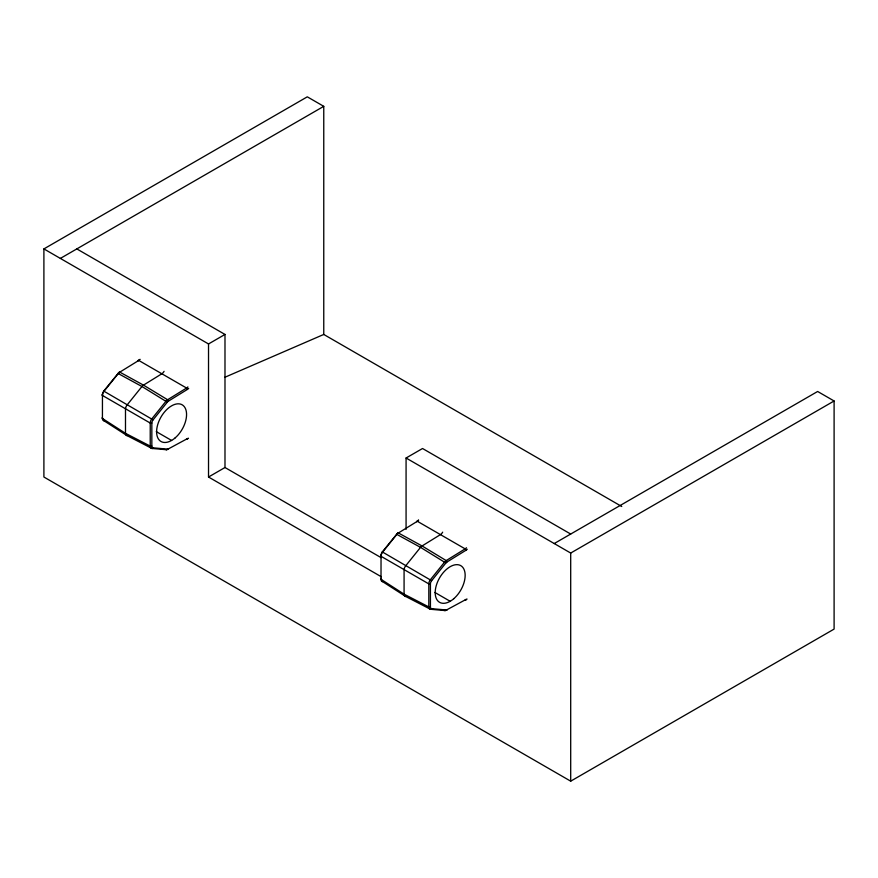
<?xml version="1.0" encoding="UTF-8"?>
<svg xmlns="http://www.w3.org/2000/svg" width="878" height="878" viewBox="0 0 878 878"><rect width="100%" height="100%" fill="white"/><g stroke="black" fill="none" stroke-linecap="round" stroke-linejoin="round"><path stroke-width="1.32" d="M103.571 391.489L103.593 391.456A3.578 2.063 -60 0 0 102.452 394.518A1.163 0.669 0 0 0 102.43 395.451L150.226 423.053A1.163 0.669 0 0 0 151.839 423.031A3.49 2.008 -60 0 1 153.079 419.849L167.292 402.168A3.479 2.008 -60 0 1 168.433 401.125L187.387 389.426A5.806 3.347 -60 0 0 188.682 388.383M382.16 552.328L382.182 552.295A3.578 2.063 -60 0 0 381.041 555.357M168.433 401.125A1.163 0.648 58.3 0 0 167.61 399.742L143.476 385.124L119.814 372.14A1.163 0.648 58.3 0 0 119.046 372.612A3.49 2.019 -60 0 0 117.904 373.655L103.615 391.215M430.429 583.87A1.163 0.669 0 0 1 428.815 583.892L381.008 556.29A1.163 0.669 0 0 1 381.041 555.357L381.008 579.326A4.653 2.689 -59.4 0 0 382.654 581.675L405.724 596.502L430.461 609.266L444.674 610.539A4.664 2.711 -60.6 0 0 446.2 610.155A1.163 0.691 61.8 0 0 447.023 609.65A3.479 2.008 -60 0 1 445.87 609.936L431.658 608.663A3.49 2.008 -60 0 1 430.429 606.907L430.429 583.87A3.49 2.008 -60 0 1 431.658 580.687L445.87 563.007A3.479 2.008 -60 0 1 447.023 561.964A1.163 0.648 58.3 0 0 446.2 560.581L422.066 545.962L398.403 532.979A1.163 0.648 58.3 0 0 397.635 533.451A3.49 2.019 -60 0 0 396.483 534.493L382.204 552.053M119.046 372.612L138.757 360.441A4.653 2.645 -60 0 0 140.063 359.311M397.635 533.451L417.346 521.28A4.653 2.645 -60 0 0 418.641 520.149M447.023 561.964L465.966 550.265A5.806 3.347 -60 0 0 467.261 549.222M554.237 543.548L817.637 391.478L834.1 400.983L834.1 629.087L570.7 781.168L43.9 477.017L43.9 248.913L307.3 96.832L323.762 106.337L323.762 334.452L621.745 506.496M60.362 258.417L323.762 106.337M43.9 248.913L208.525 343.956L224.987 334.452L224.987 467.513L381.14 557.662M208.525 343.956L208.525 477.017L224.987 467.513M406.075 529.346L406.075 458.009L422.537 448.504L570.7 534.043M406.075 458.009L570.7 553.052L834.1 400.983M102.452 394.518L102.43 418.488A4.653 2.689 -59.4 0 0 104.076 420.825L127.134 435.664L151.872 448.428L166.085 449.69A4.664 2.711 -60.6 0 0 167.61 449.316L187.387 438.638A5.806 3.358 -60 0 1 188.155 438.309L188.496 438.221M446.2 610.155L465.966 599.476A5.806 3.358 -60 0 1 466.745 599.147L467.085 599.059M224.735 377.331L323.762 334.452M102.452 417.555A1.163 0.669 0 0 0 102.43 418.488L125.488 433.326L150.226 446.09A4.653 2.678 -60.6 0 0 151.872 448.428A1.163 0.922 -84.9 0 0 153.079 447.824L167.292 449.097A3.479 2.008 -60 0 0 168.433 448.812A1.163 0.691 61.8 0 1 167.61 449.316M117.915 373.38L141.951 386.507L167.292 402.168M103.703 391.061L153.079 419.849M396.505 534.219L420.529 547.356L445.87 563.007M382.292 551.9L431.658 580.698M76.825 248.913L224.987 334.452M156.295 431.625L171.583 440.449M434.884 592.463L450.173 601.287M208.525 477.017L381.239 576.725M570.7 553.052L570.7 781.168M151.839 423.031L151.839 446.068A3.49 2.008 -60 0 0 153.079 447.824M381.041 578.393A1.163 0.669 0 0 0 381.008 579.326L404.078 594.165L428.815 606.928A4.653 2.678 -60.6 0 0 430.461 609.266A1.163 0.922 -84.9 0 0 431.658 608.663M381.228 579.392A3.512 2.03 -60 0 1 381.118 579.074M381.82 580.018A3.578 2.063 -60 0 1 381.37 579.623M418.356 520.182A5.696 3.292 -60 0 1 416.984 521.466L416.677 521.686A1.163 0.648 58.3 0 1 417.346 521.28L465.142 548.871A1.163 0.648 58.3 0 1 465.966 550.265M465.966 599.476A1.163 0.691 61.8 0 1 465.142 599.981A4.653 2.689 -59.2 0 1 466.459 599.608M430.429 606.907A1.163 0.669 0 0 1 428.815 606.928L428.815 583.892A4.653 2.656 -60.1 0 1 430.45 579.645L444.674 561.964A4.664 2.656 -59.7 0 1 446.2 560.581L465.142 548.871A4.653 2.733 -60 0 0 466.459 547.751M445.87 609.936A1.163 0.922 -84.9 0 1 444.674 610.539M382.654 581.664A1.163 0.922 -84.9 0 1 382.182 580.632M381.019 556.29A4.653 2.722 -59.8 0 1 382.665 552.053L396.867 534.373A4.664 2.722 -60.3 0 1 398.403 532.979M405.724 596.502A4.653 2.689 -60 0 1 404.078 594.165L404.078 570.02A4.653 2.689 -60 0 1 405.724 565.772L420.529 547.356A4.653 2.689 -60 0 1 422.066 545.962L440.416 534.625A4.653 2.689 -60 0 0 442.666 532.167M102.649 418.543A3.512 2.03 -60 0 1 102.539 418.235M103.176 419.146A3.578 2.063 -60 0 1 102.792 418.784M139.58 359.563A5.696 3.292 -60 0 1 138.395 360.628L138 360.913A1.163 0.648 58.3 0 1 138.757 360.441L186.564 388.032A1.163 0.648 58.3 0 1 187.387 389.426M187.387 438.638A1.163 0.691 61.8 0 1 186.564 439.143A4.653 2.689 -59.2 0 1 187.87 438.77M151.839 446.068A1.163 0.669 0 0 1 150.226 446.09L150.226 423.053A4.653 2.656 -60.1 0 1 151.872 418.806L166.085 401.125A4.664 2.656 -59.7 0 1 167.61 399.742L186.564 388.032A4.653 2.733 -60 0 0 187.87 386.913M167.292 449.097A1.163 0.922 -84.9 0 1 166.085 449.69M104.076 420.825A1.163 0.922 -84.9 0 1 103.604 420.024M102.43 395.451A4.653 2.722 -59.8 0 1 104.076 391.215L118.289 373.534A4.664 2.722 -60.3 0 1 119.814 372.14M127.134 435.664A4.653 2.689 -60 0 1 125.488 433.326L125.488 409.181A4.653 2.689 -60 0 1 127.134 404.934L141.951 386.507A4.653 2.689 -60 0 1 143.476 385.124L161.826 373.787A4.653 2.689 -60 0 0 164.076 371.328M453.783 598.697A21.182 12.237 -60 0 0 460.961 565.761A21.182 12.237 -60 0 0 435.773 587.525A21.182 12.237 -60 0 0 453.783 598.697M175.194 437.859A21.182 12.237 -60 0 0 182.372 404.923A21.182 12.237 -60 0 0 157.184 426.686A21.182 12.237 -60 0 0 175.194 437.859"/></g></svg>
